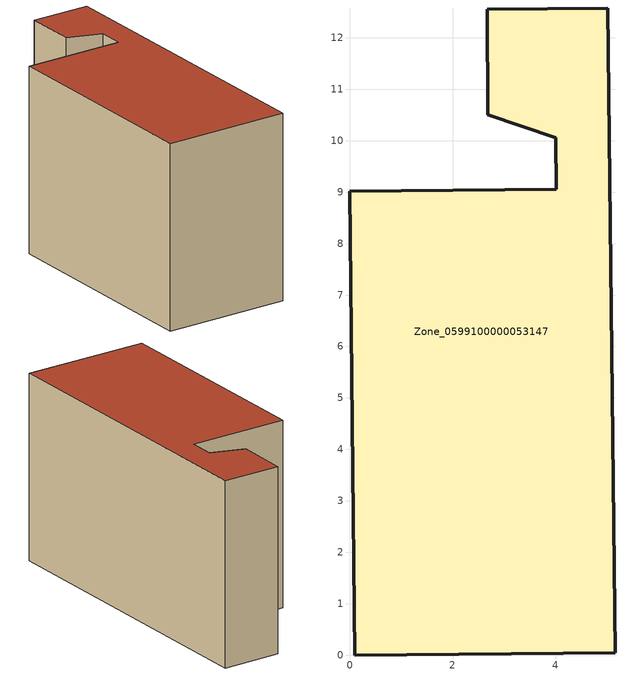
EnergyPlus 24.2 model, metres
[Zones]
Zone_0599100000053147
 floor ground (C_G): 4.01,9.06 4,10.06 2.68,10.51 2.67,12.56 5.02,12.58 5.16,0.04 0.1,0 0,9.02 z0
 wall outside (C_F): 0.1,0 5.16,0.04 5.02,12.58 2.67,12.56 2.68,10.51 4,10.06 4.01,9.06 0,9.02 0.1,0 z0:7.46
 roof outside (C_R): 4,10.06 4.01,9.06 0,9.02 0.1,0 5.16,0.04 5.02,12.58 2.67,12.56 2.68,10.51 z7.46
[BUILDING]
Pand.0599100000053147: North Axis=0; Terrain=City; Loads Convergence Tolerance Value=0.04; Temperature Convergence Tolerance Value=0.4; Solar Distribution=FullExterior; Maximum Number of Warmup Days=25; Minimum Number of Warmup Days=1
[Site:Location]
Rotterdam.The.Hague.AP_ZH_NLD Design_Conditions: Latitude=51.96; Longitude=4.45; Time Zone=1; Elevation=-4.5
[SITE:GROUNDTEMPERATURE:BUILDINGSURFACE]
18, 18, 18, 18, 18, 18, 18, 18, 18, 18, 18, 18
[MATERIAL] Thermal Absorptance=0.9; Solar Absorptance=0.7; Visible Absorptance=0.7
Name | Roughness | Thickness | Conductivity | Density | Specific Heat
G.TI.1975-1991 | MediumSmooth | 0.15 | 0.288461 | 540 | 1210
F.TI.1975-1991 | Rough | 0.3 | 0.230769 | 1920 | 840
R.TI.1975-1991 | MediumRough | 0.2 | 0.153846 | 1500 | 1000
[CONSTRUCTION]
C_G: G.TI.1975-1991
C_F: F.TI.1975-1991
C_R: R.TI.1975-1991
[ZONE]
Zone_0599100000053147: Type=1; Multiplier=1; Ceiling Height=Autocalculate; Volume=Autocalculate; Floor Area=autocalculate; Part of Total Floor Area=Yes
[ZONEINFILTRATION:DESIGNFLOWRATE]
Infil_Zone_0599100000053147: Zone or ZoneList or Space or SpaceList=Zone_0599100000053147; Schedule=AlwaysOn; Design Flow Rate Calculation Method=Flow/Area; Flow Rate per Floor Area=0.003; Constant Term Coefficient=1; Temperature Term Coefficient=0; Velocity Term Coefficient=0; Velocity Squared Term Coefficient=0
[HVACTEMPLATE:ZONE:IDEALLOADSAIRSYSTEM]
Zone_0599100000053147: Maximum Heating Supply Air Temperature=50; Minimum Cooling Supply Air Temperature=13; Maximum Heating Supply Air Humidity Ratio=0.0156; Minimum Cooling Supply Air Humidity Ratio=0.0077; Heating Limit=NoLimit; Cooling Limit=NoLimit; Dehumidification Control Type=ConstantSensibleHeatRatio; Cooling Sensible Heat Ratio=0.7; Dehumidification Setpoint=60; Humidification Control Type=None; Humidification Setpoint=30; Outdoor Air Method=None; Outdoor Air Flow Rate per Person=0.00944; Outdoor Air Flow Rate per Zone Floor Area=0; Outdoor Air Flow Rate per Zone=0; Demand Controlled Ventilation Type=None; Outdoor Air Economizer Type=NoEconomizer; Heat Recovery Type=None; Sensible Heat Recovery Effectiveness=0.7; Latent Heat Recovery Effectiveness=0.65
[ZONECONTROL:THERMOSTAT]
ThermostatControl_Zone_0599100000053147: Zone or ZoneList=Zone_0599100000053147; Control Type Schedule=DualSetpointControlType; Control 1=Thermostat_Zone_0599100000053147; Temperature Difference Between Cutout And Setpoint=0
[THERMOSTATSETPOINT:DUALSETPOINT]
Thermostat_Zone_0599100000053147: Heating Setpoint Temperature Schedule=HeatingSetpoint_Zone_0599100000053147; Cooling Setpoint Temperature Schedule=CoolingSetpoint_Zone_0599100000053147
[SCHEDULE:COMPACT]
HeatingSetpoint_Zone_0599100000053147: Through: 12/31, For: AllDays, Until: 24:00, 21
CoolingSetpoint_Zone_0599100000053147: Through: 12/31, For: AllDays, Until: 24:00, 24
DualSetpointControlType: Through: 12/31, For: AllDays, Until: 24:00, 4
AlwaysOn: Through: 12/31, For: AllDays, Until: 24:00, 1
